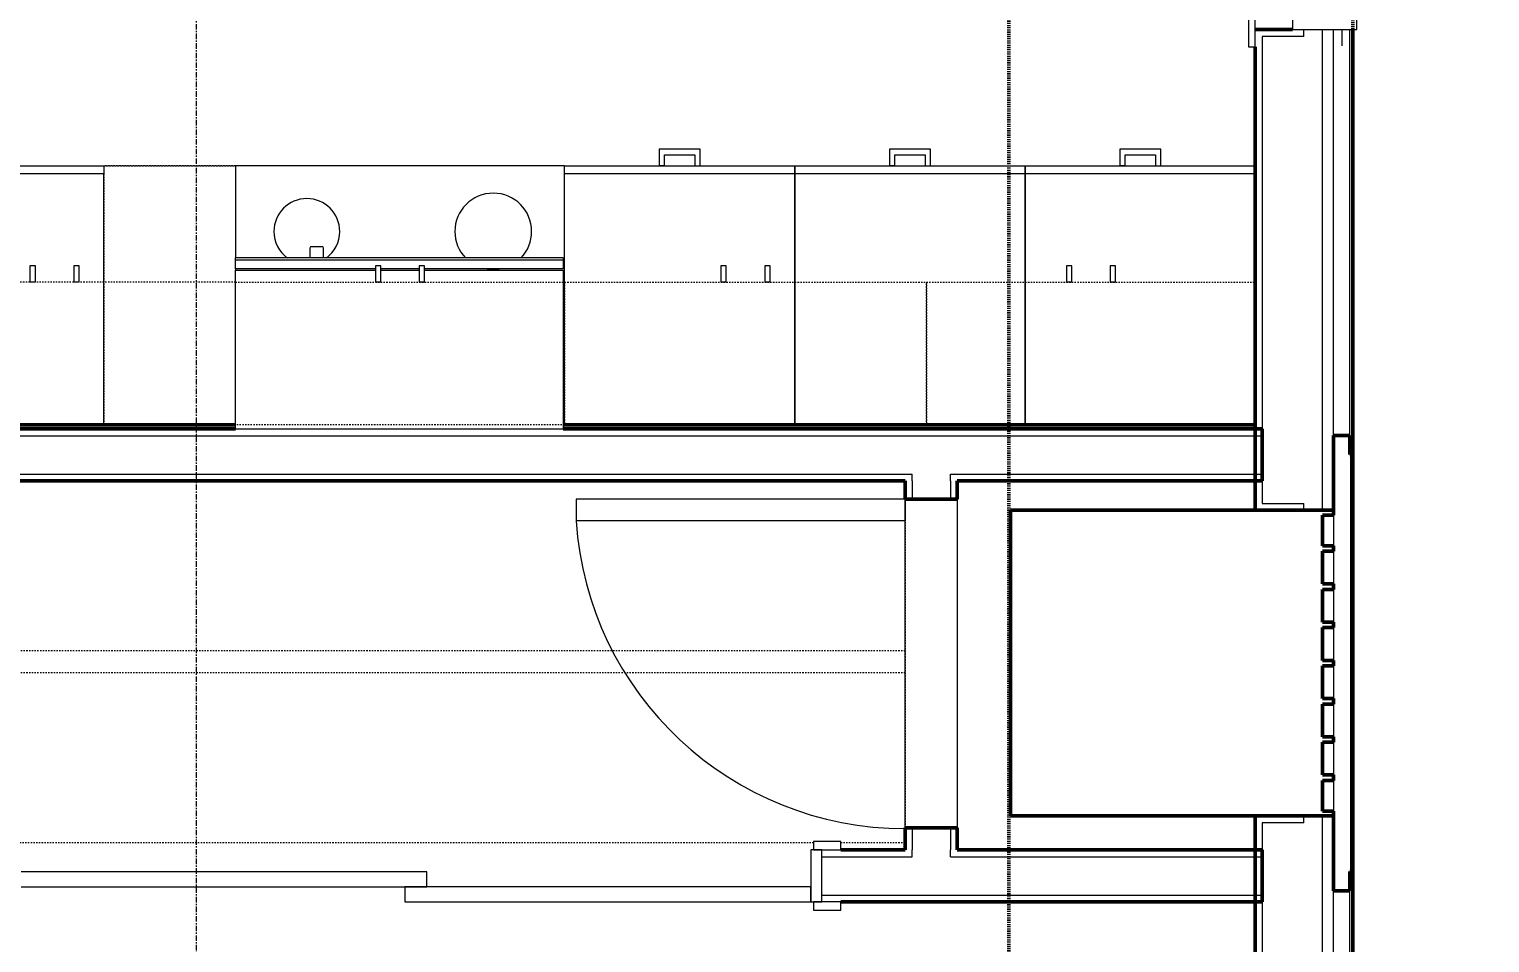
# Model space of a CAD drawing. Header units: inches. Extents: x -4217 to -1814, y 9706 to 12425.
# Drawn here: x -2188.6 to -2055.4, y 10543.9 to 10627.2 of the extents above; entities that cross this region are included whole.
import ezdxf

# ---------------------------------------------------------------- set-up
doc = ezdxf.new("R2010")
doc.units = ezdxf.units.IN
doc.header["$MEASUREMENT"] = 0
for name, pattern in [('Dash', [0.25, 0.125, -0.125]), ('Dash 1_16_', [0.125, 0.0625, -0.0625]), ('Grid Line 1_2_', [0.875, 0.5, -0.125, 0.125, -0.125])]:
    doc.linetypes.add(name, pattern=pattern)
for name, color, linetype, lineweight in [('A-ANNO-DIMS', 211, 'Continuous', 9), ('A-ANNO-DIMS-96', 211, 'Continuous', 9), ('A-DOOR-1', 7, 'Continuous', 9), ('A-DOOR-2', 50, 'Continuous', 20), ('A-DOOR-FRAM-1', 50, 'Continuous', 20), ('A-GENM-2', 7, 'Continuous', 9), ('A-GENM-3', 250, 'Continuous', 50), ('A-GLAZ-2', 250, 'Continuous', 50), ('A-GLAZ-3', 7, 'Continuous', 9), ('A-GLAZ-4', 50, 'Continuous', 20), ('A-WALL-3', 250, 'Continuous', 50), ('A-WALL-4', 10, 'Continuous', 13), ('C-PROP-LINE-2', 91, 'Dash 1_16_', 50), ('Q-CASE-3', 7, 'Continuous', 9), ('Q-CASE-4', 7, 'Dash', 9), ('Q-CASE-HDLN-1', 7, 'Dash', 9), ('Q-SPCQ-1', 7, 'Continuous', 9), ('S-GRID-1', 1, 'Grid Line 1_2_', 9)]:
    doc.layers.add(name, color=color, linetype=linetype, lineweight=lineweight)
doc.styles.add('Century Gothic', font='ufonts.com_century-gothic.ttf', dxfattribs={"height": 9})
doc.dimstyles.new('OD__1_8__Tol__', dxfattribs={"dimscale": 12, "dimtxt": 9.397514, "dimasz": 1, "dimexe": 0.75, "dimexo": 0.5, "dimgap": 0.125, "dimtad": 1, "dimdec": 3, "dimrnd": 0.125, "dimzin": 3, "dimdsep": 46, "dimlunit": 4, "dimtxsty": 'Century Gothic', "dimblk1": 'OBLIQUE', "dimblk2": 'OBLIQUE', "dimsah": 1, "dimcen": 0.09, "dimdle": 0.75, "dimazin": 0, "dimtfac": 1, "dimtdec": 4, "dimtix": 1, "dimtmove": 0, "dimatfit": 3, "dimfxl": 1, "dimtvp": 1, "dimtfill": 1, "dimfrac": 2, "dimtolj": 1, "dimtzin": 0, "dimarcsym": 2})

# ---------------------------------------------------------------- blocks, each defined once
blk = doc.blocks.new('DIMBLOCK13-FLOOR PLAN - 2ND FLOOR')
at = {"layer": 'A-ANNO-DIMS-96'}
for p, q in [((-1999.05, 10415.79), (-1999.05, 10857.64)), ((-2066.36, 10848.64), (-1990.05, 10848.64)), ((-1999.05, 10848.64), (-2066.36, 10848.64)), ((-2070.17, 10415.79), (-1990.05, 10415.79)), ((-1999.05, 10415.79), (-2070.17, 10415.79))]:
    blk.add_line(p, q, dxfattribs=at)
at = {"layer": 'A-ANNO-DIMS-96', "lineweight": 50}
for p, q in [((-1999.05, 10848.64), (-2005.05, 10854.64)), ((-1999.05, 10848.64), (-1993.05, 10842.64)), ((-1999.05, 10415.79), (-2005.05, 10421.79)), ((-1999.05, 10415.79), (-1993.05, 10409.79))]:
    blk.add_line(p, q, dxfattribs=at)
at = {"layer": 'A-ANNO-DIMS-96', "color": 0, "insert": (-2012.09, 10601.49), "char_height": 9, "width": 73.7481, "attachment_point": 1, "rotation": 90, "line_spacing_factor": 0.984502, "style": 'Century Gothic', "bg_fill": 3, "box_fill_scale": 1.25, "bg_fill_color": 256, "bg_fill_true_color": 13158600, "bg_fill_transparency": 0}
blk.add_mtext('36\' - 0 7/8"', dxfattribs=at)
blk = doc.blocks.new('_Oblique')
at = {"color": 0, "linetype": 'ByBlock', "lineweight": -2}
blk.add_line((-0.5, -0.5), (0.5, 0.5), dxfattribs=at)

msp = doc.modelspace()

# ---------------------------------------------------------------- linework, layer by layer
at = {"layer": 'A-DOOR-1'}
for p, q in [((-2114.57461, 10553.10491), (-2117.07461, 10553.10491)), ((-2117.07461, 10553.10491), (-2117.07461, 10552.35491)), ((-2114.57461, 10552.35491), (-2114.57461, 10553.10491)), ((-2117.07461, 10552.35491), (-2114.57461, 10552.35491)), ((-2114.57461, 10547.60491), (-2117.07461, 10547.60491)), ((-2117.07461, 10547.60491), (-2117.07461, 10546.85491)), ((-2117.07461, 10546.85491), (-2114.57461, 10546.85491)), ((-2114.57461, 10546.85491), (-2114.57461, 10547.60491))]:
    msp.add_line(p, q, dxfattribs=at)
msp.add_arc((-2108.72374, 10584.35491), 30.06659, 183.8140748, 270, dxfattribs=at)
at = {"layer": 'A-DOOR-2'}
for p, q in [((-2138.72374, 10584.35491), (-2138.72374, 10582.35491)), ((-2108.72374, 10584.35491), (-2138.72374, 10584.35491)), ((-2108.72374, 10584.35491), (-2108.72374, 10582.35491)), ((-2108.72374, 10582.35491), (-2138.72374, 10582.35491)), ((-2152.32461, 10550.35491), (-2189.32461, 10550.35491)), ((-2152.32461, 10548.97991), (-2152.32461, 10550.35491)), ((-2189.32461, 10548.97991), (-2152.32461, 10548.97991)), ((-2117.32461, 10548.97991), (-2154.32461, 10548.97991)), ((-2154.32461, 10548.97991), (-2154.32461, 10547.60491)), ((-2117.32461, 10547.60491), (-2117.32461, 10548.97991)), ((-2154.32461, 10547.60491), (-2117.32461, 10547.60491))]:
    msp.add_line(p, q, dxfattribs=at)
at = {"layer": 'A-DOOR-FRAM-1'}
for p, q in [((-2116.32461, 10552.35491), (-2117.32461, 10552.35491)), ((-2117.32461, 10552.35491), (-2117.32461, 10547.60491)), ((-2116.32461, 10547.60491), (-2116.32461, 10552.35491)), ((-2117.32461, 10547.60491), (-2116.32461, 10547.60491))]:
    msp.add_line(p, q, dxfattribs=at)
at = {"layer": 'A-GENM-3'}
msp.add_line((-2099.11124, 10583.3269), (-2099.11124, 10555.4519), dxfattribs=at)
at = {"layer": 'A-GLAZ-3'}
msp.add_line((-2077.42374, 10666.76361), (-2077.42374, 10625.61518), dxfattribs=at)
at = {"layer": 'A-WALL-3'}
for p, q in [((-2169.77574, 10590.75491), (-2238.77574, 10590.75491)), ((-2169.77574, 10591.12991), (-2203.02574, 10591.12991)), ((-2203.02574, 10590.75491), (-2169.77574, 10590.75491)), ((-2266.08338, 10586.00491), (-2108.72374, 10586.00491)), ((-2108.72374, 10586.00491), (-2108.72374, 10584.35491)), ((-2103.97374, 10584.35491), (-2103.97374, 10586.00491)), ((-2108.72374, 10584.35491), (-2103.97374, 10584.35491)), ((-2103.97374, 10554.35491), (-2108.72374, 10554.35491)), ((-2108.72374, 10554.35491), (-2108.72374, 10552.35491)), ((-2103.97374, 10552.35491), (-2103.97374, 10554.35491)), ((-2108.72374, 10552.35491), (-2114.57461, 10552.35491))]:
    msp.add_line(p, q, dxfattribs=at)
at = {"layer": 'A-WALL-4'}
for p, q in [((-2266.34227, 10586.62991), (-2108.09874, 10586.62991)), ((-2108.09874, 10586.00491), (-2108.09874, 10586.62991)), ((-2104.59874, 10586.00491), (-2104.59874, 10586.62991)), ((-2108.09874, 10586.00491), (-2108.09874, 10584.35491)), ((-2104.59874, 10586.00491), (-2104.59874, 10584.35491)), ((-2108.72374, 10554.35491), (-2108.72374, 10584.35491)), ((-2103.97374, 10584.35491), (-2103.97374, 10554.35491)), ((-2108.09874, 10554.35491), (-2108.09874, 10552.35491)), ((-2104.59874, 10554.35491), (-2104.59874, 10552.35491)), ((-2116.32461, 10551.72991), (-2108.09874, 10551.72991)), ((-2108.09874, 10551.72991), (-2108.09874, 10552.35491)), ((-2104.59874, 10551.72991), (-2104.59874, 10552.35491))]:
    msp.add_line(p, q, dxfattribs=at)
at = {"layer": 'C-PROP-LINE-2'}
msp.add_line((-2099.26202, 10010.0894), (-2099.26202, 10821.4894), dxfattribs=at)
at = {"layer": 'Q-CASE-3'}
for p, q in [((-2127.40074, 10616.25491), (-2131.15074, 10616.25491)), ((-2131.15074, 10616.25491), (-2131.15074, 10614.75491)), ((-2130.65137, 10614.75491), (-2130.65137, 10615.75554)), ((-2130.65137, 10615.75554), (-2127.90011, 10615.75554)), ((-2127.90011, 10615.75554), (-2127.90011, 10614.75491)), ((-2127.40074, 10614.75491), (-2127.40074, 10616.25491)), ((-2106.40074, 10616.25491), (-2110.15074, 10616.25491)), ((-2110.15074, 10616.25491), (-2110.15074, 10614.75491)), ((-2109.65137, 10614.75491), (-2109.65137, 10615.75554)), ((-2109.65137, 10615.75554), (-2106.90011, 10615.75554)), ((-2106.90011, 10615.75554), (-2106.90011, 10614.75491)), ((-2106.40074, 10614.75491), (-2106.40074, 10616.25491)), ((-2085.40074, 10616.25491), (-2089.15074, 10616.25491)), ((-2089.15074, 10616.25491), (-2089.15074, 10614.75491)), ((-2088.65137, 10614.75491), (-2088.65137, 10615.75554)), ((-2088.65137, 10615.75554), (-2085.90011, 10615.75554)), ((-2085.90011, 10615.75554), (-2085.90011, 10614.75491)), ((-2085.40074, 10614.75491), (-2085.40074, 10616.25491)), ((-2202.77574, 10614.75491), (-2181.77574, 10614.75491)), ((-2181.77574, 10614.75491), (-2181.77574, 10614.00491)), ((-2139.77574, 10614.75491), (-2118.77574, 10614.75491)), ((-2130.65137, 10614.75491), (-2131.15074, 10614.75491)), ((-2127.90011, 10614.75491), (-2127.40074, 10614.75491)), ((-2118.77574, 10614.75491), (-2118.77574, 10614.00491)), ((-2118.77574, 10614.75491), (-2097.77574, 10614.75491)), ((-2118.77574, 10614.00491), (-2118.77574, 10614.75491)), ((-2109.65137, 10614.75491), (-2110.15074, 10614.75491)), ((-2106.90011, 10614.75491), (-2106.40074, 10614.75491)), ((-2097.77574, 10614.75491), (-2097.77574, 10614.00491)), ((-2097.77574, 10614.00491), (-2097.77574, 10614.75491)), ((-2088.65137, 10614.75491), (-2089.15074, 10614.75491)), ((-2085.90011, 10614.75491), (-2085.40074, 10614.75491)), ((-2181.77574, 10614.00491), (-2202.77574, 10614.00491)), ((-2181.77574, 10591.12991), (-2181.77574, 10614.00491)), ((-2118.77574, 10614.00491), (-2139.77574, 10614.00491)), ((-2118.77574, 10591.12991), (-2118.77574, 10614.00491)), ((-2097.77574, 10614.00491), (-2118.77574, 10614.00491)), ((-2118.77574, 10614.00491), (-2118.77574, 10591.12991)), ((-2097.77574, 10591.12991), (-2097.77574, 10614.00491)), ((-2097.77574, 10614.00491), (-2097.77574, 10591.12991)), ((-2139.89385, 10606.35425), (-2169.77574, 10606.35425)), ((-2169.77574, 10606.14861), (-2169.77574, 10606.35425)), ((-2161.78361, 10607.35405), (-2162.97573, 10607.35405)), ((-2162.97573, 10606.38969), (-2162.97573, 10607.30489)), ((-2161.78361, 10607.30489), (-2161.78361, 10606.38969)), ((-2139.89385, 10606.35425), (-2139.89385, 10606.14861)), ((-2188.02574, 10605.62916), (-2188.51418, 10605.62916)), ((-2188.51418, 10605.62916), (-2188.51418, 10604.12991)), ((-2188.02574, 10604.12991), (-2188.02574, 10605.62916)), ((-2184.02574, 10605.62916), (-2184.51418, 10605.62916)), ((-2184.51418, 10605.62916), (-2184.51418, 10604.12991)), ((-2184.02574, 10604.12991), (-2184.02574, 10605.62916)), ((-2139.89385, 10606.14861), (-2169.77574, 10606.14861)), ((-2169.77574, 10605.36121), (-2169.77574, 10606.14861)), ((-2157.02574, 10605.36121), (-2169.77574, 10605.36121)), ((-2169.77574, 10590.75491), (-2169.77574, 10605.2431)), ((-2169.77574, 10605.2431), (-2157.02574, 10605.2431)), ((-2156.53729, 10605.62916), (-2157.02574, 10605.62916)), ((-2157.02574, 10605.62916), (-2157.02574, 10604.12991)), ((-2156.53729, 10604.12991), (-2156.53729, 10605.62916)), ((-2153.02574, 10605.36121), (-2156.53729, 10605.36121)), ((-2156.53729, 10605.2431), (-2153.02574, 10605.2431)), ((-2152.53729, 10605.62916), (-2153.02574, 10605.62916)), ((-2153.02574, 10605.62916), (-2153.02574, 10604.12991)), ((-2152.53729, 10604.12991), (-2152.53729, 10605.62916)), ((-2139.89385, 10605.36121), (-2152.53729, 10605.36121)), ((-2152.53729, 10605.2431), (-2139.89385, 10605.2431)), ((-2139.89385, 10606.14861), (-2139.89385, 10605.36121)), ((-2139.89385, 10605.2431), (-2139.89385, 10590.75491)), ((-2125.03729, 10605.62916), (-2125.52574, 10605.62916)), ((-2125.52574, 10605.62916), (-2125.52574, 10604.12991)), ((-2125.03729, 10604.12991), (-2125.03729, 10605.62916)), ((-2121.03729, 10605.62916), (-2121.52574, 10605.62916)), ((-2121.52574, 10605.62916), (-2121.52574, 10604.12991)), ((-2121.03729, 10604.12991), (-2121.03729, 10605.62916)), ((-2093.53729, 10605.62916), (-2094.02574, 10605.62916)), ((-2094.02574, 10605.62916), (-2094.02574, 10604.12991)), ((-2093.53729, 10604.12991), (-2093.53729, 10605.62916)), ((-2089.53729, 10605.62916), (-2090.02574, 10605.62916)), ((-2090.02574, 10605.62916), (-2090.02574, 10604.12991)), ((-2089.53729, 10604.12991), (-2089.53729, 10605.62916)), ((-2188.02574, 10604.12991), (-2188.51418, 10604.12991)), ((-2184.02574, 10604.12991), (-2184.51418, 10604.12991)), ((-2156.53729, 10604.12991), (-2157.02574, 10604.12991)), ((-2152.53729, 10604.12991), (-2153.02574, 10604.12991)), ((-2125.03729, 10604.12991), (-2125.52574, 10604.12991)), ((-2121.03729, 10604.12991), (-2121.52574, 10604.12991)), ((-2093.53729, 10604.12991), (-2094.02574, 10604.12991)), ((-2089.53729, 10604.12991), (-2090.02574, 10604.12991)), ((-2169.77574, 10590.75491), (-2139.89385, 10590.75491))]:
    msp.add_line(p, q, dxfattribs=at)
at = {"layer": 'Q-CASE-4'}
for p, q in [((-2181.77574, 10614.75491), (-2181.77574, 10591.12991)), ((-2169.77574, 10614.75491), (-2181.77574, 10614.75491)), ((-2169.77574, 10604.12991), (-2202.77574, 10604.12991)), ((-2169.77574, 10591.12991), (-2169.77574, 10604.12991)), ((-2169.77574, 10604.12991), (-2139.77574, 10604.12991)), ((-2169.77574, 10591.12991), (-2169.77574, 10604.12991)), ((-2139.77574, 10604.12991), (-2139.77574, 10591.12991)), ((-2139.77574, 10591.12991), (-2139.77574, 10604.12991)), ((-2139.77574, 10604.12991), (-2106.77574, 10604.12991)), ((-2106.77574, 10591.12991), (-2106.77574, 10604.12991)), ((-2106.77574, 10604.12991), (-2106.77574, 10591.12991)), ((-2202.77574, 10591.12991), (-2169.77574, 10591.12991)), ((-2139.77574, 10591.12991), (-2169.77574, 10591.12991)), ((-2106.77574, 10591.12991), (-2139.77574, 10591.12991))]:
    msp.add_line(p, q, dxfattribs=at)
at = {"layer": 'Q-CASE-HDLN-1'}
for p, q in [((-2203.02574, 10614.75491), (-2169.77574, 10614.75491)), ((-2266.03586, 10586.00491), (-2108.72374, 10586.00491)), ((-2108.72374, 10586.00491), (-2108.72374, 10553.00491)), ((-2108.72374, 10570.50491), (-2266.03586, 10570.50491)), ((-2108.72374, 10568.50491), (-2266.03586, 10568.50491)), ((-2117.07461, 10553.00491), (-2189.57461, 10553.00491)), ((-2108.72374, 10553.00491), (-2114.57461, 10553.00491))]:
    msp.add_line(p, q, dxfattribs=at)
at = {"layer": 'Q-SPCQ-1'}
for p, q in [((-2139.77574, 10614.75491), (-2169.77574, 10614.75491)), ((-2169.77574, 10614.75491), (-2169.77574, 10606.35425)), ((-2139.77574, 10591.12991), (-2139.77574, 10614.75491)), ((-2169.77574, 10605.36121), (-2169.77574, 10605.2431)), ((-2139.77574, 10592.75491), (-2139.89385, 10592.75491))]:
    msp.add_line(p, q, dxfattribs=at)
for centre, radius, start, end in [((-2163.27574, 10608.75491), 3, 0, 180), ((-2146.27574, 10608.75491), 3.5, 0, 180), ((-2163.27574, 10608.75491), 3, 180, 233.8773147), ((-2163.27574, 10608.75491), 3, 306.1226853, 0), ((-2146.27574, 10608.75491), 3.5, 180, 223.6110482), ((-2146.27574, 10608.75491), 3.5, 316.4352056, 0), ((-2146.27574, 10608.75491), 3.5, 261.0227573, 278.9772427)]:
    msp.add_arc(centre, radius, start, end, dxfattribs=at)
at = {"layer": 'S-GRID-1'}
msp.add_line((-2173.32374, 9836.17969), (-2173.32374, 12376.79045), dxfattribs=at)

# ---------------------------------------------------------------- dimensions: what is measured, and where the dimension line sits
at = {"layer": 'A-ANNO-DIMS'}
dim = msp.add_linear_dim(base=(-1999.05363, 10848.6394), p1=(-2076.17374, 10415.7894), p2=(-2072.36124, 10848.6394), angle=90, dimstyle='OD__1_8__Tol__', override={"dimpost": '<>', "dimfxl": 432.86679}, dxfattribs=at)
dim.commit()
dim.dimension.update_dxf_attribs({"geometry": 'DIMBLOCK13-FLOOR PLAN - 2ND FLOOR', "text_midpoint": (-2005.77864, 10632.2144)})

# ---------------------------------------------------------------- next in the draw order: linework, layer by layer
at = {"layer": 'A-GENM-2'}
for p, q in [((-2069.67374, 10582.8894), (-2069.67374, 10580.09252)), ((-2069.67374, 10579.59252), (-2069.67374, 10576.60815)), ((-2069.67374, 10576.10815), (-2069.67374, 10573.12377)), ((-2069.67374, 10572.62377), (-2069.67374, 10569.6394)), ((-2069.67374, 10569.1394), (-2069.67374, 10566.15502)), ((-2069.67374, 10565.65502), (-2069.67374, 10562.67065)), ((-2069.67374, 10562.17065), (-2069.67374, 10559.18627)), ((-2069.67374, 10558.68627), (-2069.67374, 10555.8894))]:
    msp.add_line(p, q, dxfattribs=at)
at = {"layer": 'A-GENM-3'}
for p, q in [((-2069.67374, 10583.3269), (-2099.11124, 10583.3269)), ((-2070.67374, 10580.09252), (-2070.67374, 10582.8894)), ((-2070.67374, 10582.8894), (-2069.67374, 10582.8894)), ((-2069.67374, 10582.8894), (-2069.67374, 10583.3269)), ((-2069.67374, 10580.09252), (-2070.67374, 10580.09252)), ((-2069.67374, 10579.59252), (-2069.67374, 10580.09252)), ((-2070.67374, 10576.60815), (-2070.67374, 10579.59252)), ((-2070.67374, 10579.59252), (-2069.67374, 10579.59252)), ((-2069.67374, 10576.60815), (-2070.67374, 10576.60815)), ((-2070.67374, 10573.12377), (-2070.67374, 10576.10815)), ((-2070.67374, 10576.10815), (-2069.67374, 10576.10815)), ((-2069.67374, 10576.10815), (-2069.67374, 10576.60815)), ((-2069.67374, 10573.12377), (-2070.67374, 10573.12377)), ((-2069.67374, 10572.62377), (-2069.67374, 10573.12377)), ((-2070.67374, 10569.6394), (-2070.67374, 10572.62377)), ((-2070.67374, 10572.62377), (-2069.67374, 10572.62377)), ((-2069.67374, 10569.6394), (-2070.67374, 10569.6394)), ((-2070.67374, 10566.15502), (-2070.67374, 10569.1394)), ((-2070.67374, 10569.1394), (-2069.67374, 10569.1394)), ((-2069.67374, 10569.1394), (-2069.67374, 10569.6394)), ((-2069.67374, 10566.15502), (-2070.67374, 10566.15502)), ((-2070.67374, 10562.67065), (-2070.67374, 10565.65502)), ((-2070.67374, 10565.65502), (-2069.67374, 10565.65502)), ((-2069.67374, 10565.65502), (-2069.67374, 10566.15502)), ((-2069.67374, 10562.67065), (-2070.67374, 10562.67065)), ((-2069.67374, 10562.17065), (-2069.67374, 10562.67065)), ((-2070.67374, 10559.18627), (-2070.67374, 10562.17065)), ((-2070.67374, 10562.17065), (-2069.67374, 10562.17065)), ((-2069.67374, 10559.18627), (-2070.67374, 10559.18627)), ((-2070.67374, 10555.8894), (-2070.67374, 10558.68627)), ((-2070.67374, 10558.68627), (-2069.67374, 10558.68627)), ((-2069.67374, 10558.68627), (-2069.67374, 10559.18627)), ((-2069.67374, 10555.8894), (-2070.67374, 10555.8894)), ((-2069.67374, 10555.4519), (-2069.67374, 10555.8894)), ((-2099.11124, 10555.4519), (-2069.67374, 10555.4519))]:
    msp.add_line(p, q, dxfattribs=at)
at = {"layer": 'A-GLAZ-2'}
for p, q in [((-2067.98624, 10550.37768), (-2067.98624, 10588.40111)), ((-2067.92374, 10588.40111), (-2067.92374, 10550.37768))]:
    msp.add_line(p, q, dxfattribs=at)
at = {"layer": 'A-GLAZ-3'}
for p, q in [((-2076.79874, 10625.61518), (-2076.79874, 10666.76361)), ((-2077.42374, 10625.61518), (-2076.79874, 10625.61518))]:
    msp.add_line(p, q, dxfattribs=at)
at = {"layer": 'A-GLAZ-4'}
for p, q in [((-2073.42374, 10665.20111), (-2073.42374, 10627.17768)), ((-2067.54874, 10627.17768), (-2067.54874, 10665.20111)), ((-2073.42374, 10627.17768), (-2067.54874, 10627.17768)), ((-2068.92374, 10627.17768), (-2068.92374, 10625.67768))]:
    msp.add_line(p, q, dxfattribs=at)
at = {"layer": 'A-WALL-3'}
for p, q in [((-2073.42374, 10627.17768), (-2076.79874, 10627.17768)), ((-2067.92374, 10588.40111), (-2067.92374, 10627.17768)), ((-2076.79874, 10625.61518), (-2076.79874, 10583.3269)), ((-2076.79874, 10591.12991), (-2139.89385, 10591.12991)), ((-2076.17374, 10590.75491), (-2139.89385, 10590.75491)), ((-2139.89385, 10590.75491), (-2076.79874, 10590.75491)), ((-2076.79874, 10590.75491), (-2076.79874, 10591.12991)), ((-2076.17374, 10586.00491), (-2076.17374, 10590.75491)), ((-2069.67374, 10583.3269), (-2069.67374, 10590.15111)), ((-2069.67374, 10590.15111), (-2068.17374, 10590.15111)), ((-2068.17374, 10590.15111), (-2068.17374, 10588.40111)), ((-2068.17374, 10588.40111), (-2067.92374, 10588.40111)), ((-2103.97374, 10586.00491), (-2076.17374, 10586.00491)), ((-2076.79874, 10583.3269), (-2069.67374, 10583.3269)), ((-2076.79874, 10555.4519), (-2076.79874, 10513.16361)), ((-2069.67374, 10555.4519), (-2076.79874, 10555.4519)), ((-2069.67374, 10548.62768), (-2069.67374, 10555.4519)), ((-2076.17374, 10552.35491), (-2103.97374, 10552.35491)), ((-2076.17374, 10547.60491), (-2076.17374, 10552.35491)), ((-2067.92374, 10550.37768), (-2068.17374, 10550.37768)), ((-2068.17374, 10550.37768), (-2068.17374, 10548.62768)), ((-2067.92374, 10511.60111), (-2067.92374, 10550.37768)), ((-2068.17374, 10548.62768), (-2069.67374, 10548.62768)), ((-2114.57461, 10547.60491), (-2076.17374, 10547.60491))]:
    msp.add_line(p, q, dxfattribs=at)
at = {"layer": 'A-WALL-4'}
for p, q in [((-2076.17374, 10626.55268), (-2076.17374, 10583.9519)), ((-2072.36124, 10626.55268), (-2076.17374, 10626.55268)), ((-2072.36124, 10626.55268), (-2072.36124, 10627.17768)), ((-2070.67374, 10583.3269), (-2070.67374, 10627.17768)), ((-2069.67374, 10590.15111), (-2069.67374, 10627.17768)), ((-2068.17374, 10590.15111), (-2068.17374, 10627.17768)), ((-2239.40074, 10590.12991), (-2076.17374, 10590.12991)), ((-2104.59874, 10586.62991), (-2076.17374, 10586.62991)), ((-2076.17374, 10583.9519), (-2072.36124, 10583.9519)), ((-2072.36124, 10583.3269), (-2072.36124, 10583.9519)), ((-2076.17374, 10554.8269), (-2076.17374, 10512.22611)), ((-2072.36124, 10554.8269), (-2076.17374, 10554.8269)), ((-2072.36124, 10554.8269), (-2072.36124, 10555.4519)), ((-2070.67374, 10511.60111), (-2070.67374, 10555.4519)), ((-2104.59874, 10551.72991), (-2076.17374, 10551.72991)), ((-2116.32461, 10548.22991), (-2076.17374, 10548.22991)), ((-2069.67374, 10511.60111), (-2069.67374, 10548.62768)), ((-2068.17374, 10511.60111), (-2068.17374, 10548.62768))]:
    msp.add_line(p, q, dxfattribs=at)
at = {"layer": 'C-PROP-LINE-2'}
msp.add_line((-2067.92374, 9980.1894), (-2067.92374, 10851.3894), dxfattribs=at)
at = {"layer": 'Q-CASE-3'}
for p, q in [((-2097.77574, 10614.75491), (-2076.79874, 10614.75491)), ((-2076.79874, 10614.00491), (-2097.77574, 10614.00491))]:
    msp.add_line(p, q, dxfattribs=at)
at = {"layer": 'Q-CASE-4'}
for p, q in [((-2106.77574, 10604.12991), (-2076.77574, 10604.12991)), ((-2076.77574, 10604.12991), (-2076.77574, 10591.12991)), ((-2076.77574, 10591.12991), (-2106.77574, 10591.12991))]:
    msp.add_line(p, q, dxfattribs=at)
at = {"layer": 'Q-CASE-HDLN-1'}
msp.add_line((-2139.77574, 10614.75491), (-2076.79874, 10614.75491), dxfattribs=at)

doc.saveas('drawing.dxf')
